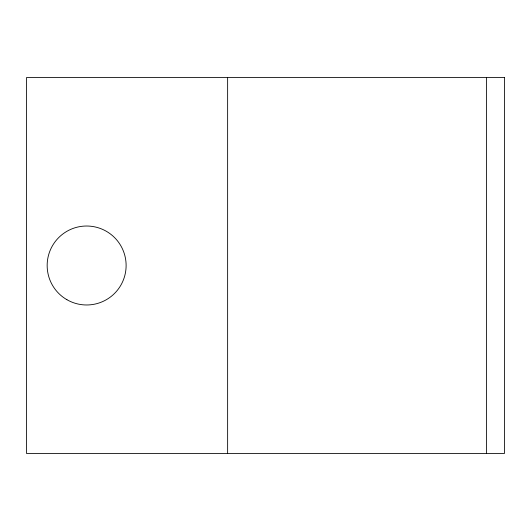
<?xml version="1.0" encoding="UTF-8"?>
<svg xmlns="http://www.w3.org/2000/svg" width="531" height="531" viewBox="0 0 531 531"><rect width="100%" height="100%" fill="white"/><g stroke="black" fill="none" stroke-linecap="round" stroke-linejoin="round"><path stroke-width="0.8" d="M486.515 77.506L486.515 453.494M227.633 77.506L227.633 453.494M504.45 77.506L26.55 77.506L26.55 453.494L504.45 453.494L504.45 77.506M66.899 299.69A39.48 39.48 0 0 0 126.119 265.5A39.48 39.48 0 0 0 66.899 231.31A39.48 39.48 0 0 0 66.899 299.69"/></g></svg>
